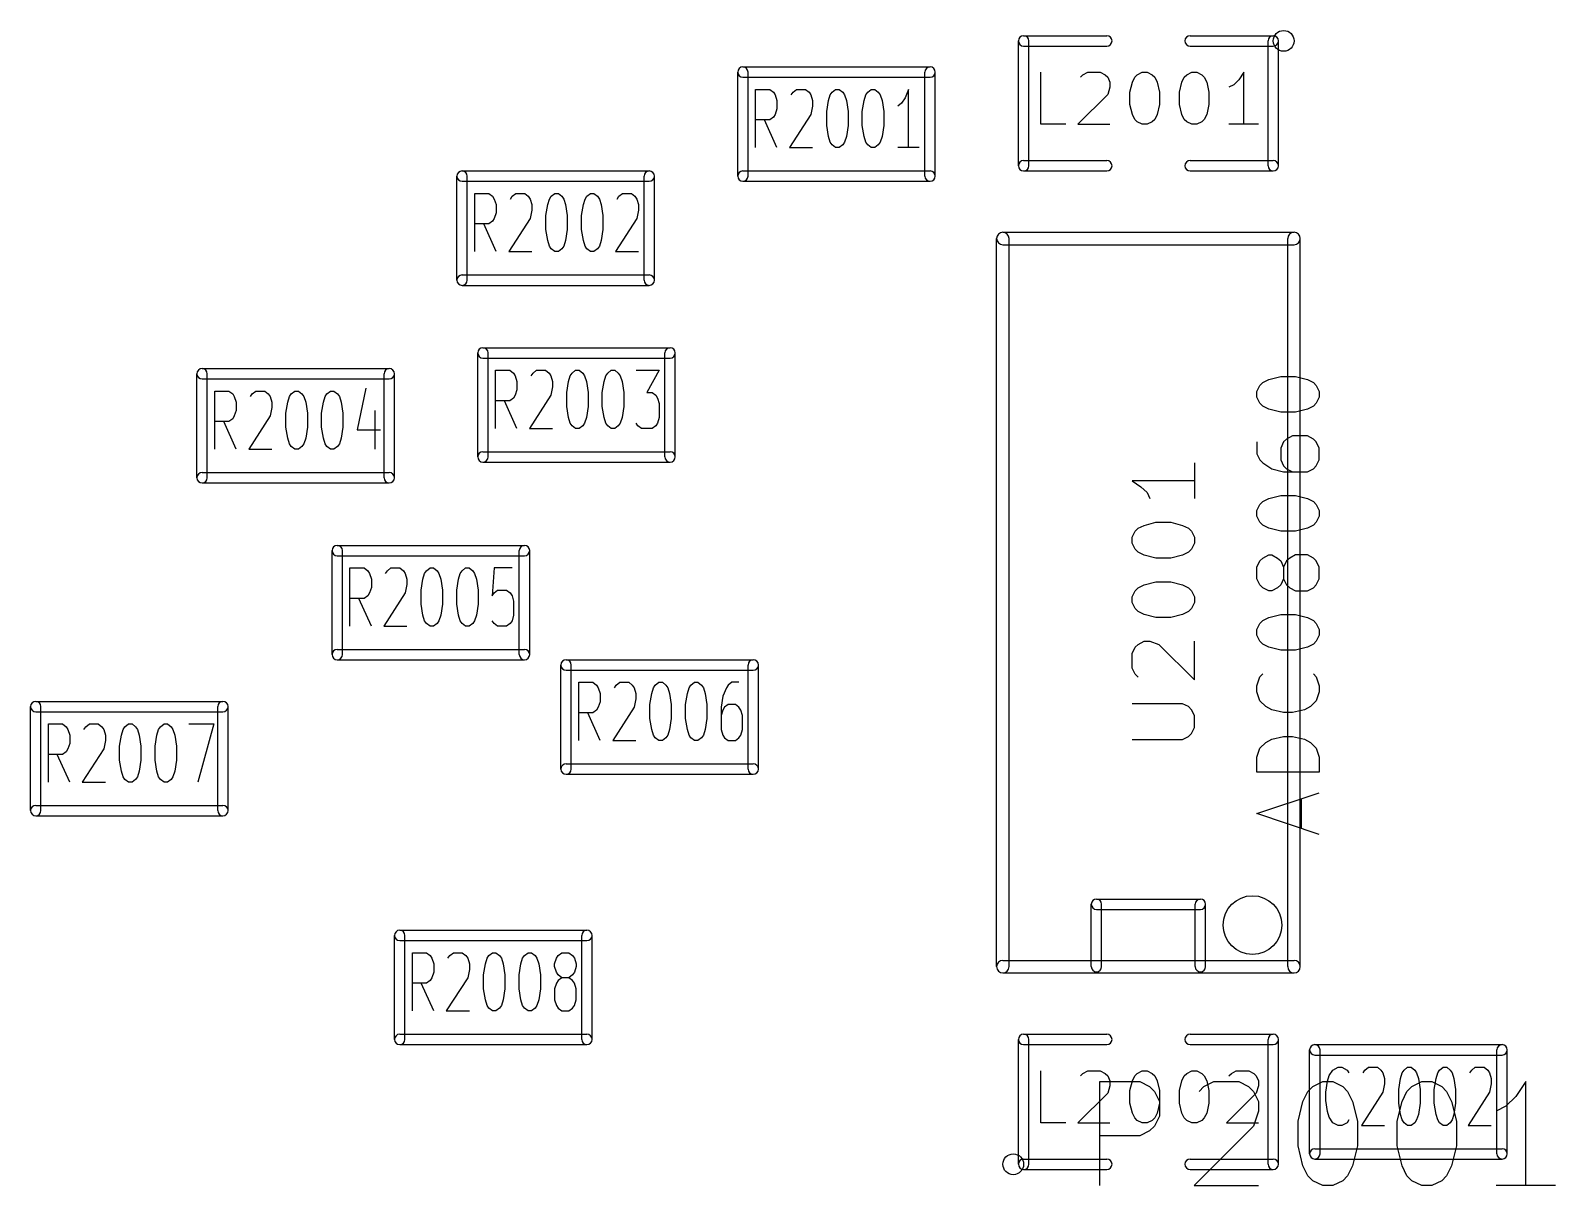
# Model space of a CAD drawing. Extents: x -29274 to 69862, y 23709 to 162744.
# Drawn here: x 52825 to 60157, y 37268 to 42820 of the extents above; entities that cross this region are included whole.
import ezdxf

# ---------------------------------------------------------------- set-up
doc = ezdxf.new("R2010")
doc.units = 0
doc.layers.add('BLACK', color=1, linetype='CONTINUOUS')

msp = doc.modelspace()

# ---------------------------------------------------------------- linework, layer by layer
at = {"layer": 'BLACK'}
for p, q in [((57575, 42170), (57575, 42770)), ((57600, 42795), (58000, 42795)), ((57625, 42170), (57625, 42770)), ((58400, 42795), (58800, 42795)), ((58775, 42170), (58775, 42770)), ((58825, 42170), (58825, 42770)), ((57600, 42745), (58000, 42745)), ((58400, 42745), (58800, 42745)), ((56225, 42120), (56225, 42620)), ((56250, 42645), (57150, 42645)), ((56275, 42120), (56275, 42620)), ((57125, 42120), (57125, 42620)), ((57175, 42120), (57175, 42620)), ((57683, 42369), (57683, 42619)), ((57873, 42595), (57885, 42607)), ((57885, 42607), (57908, 42619)), ((57908, 42619), (57968, 42619)), ((57968, 42619), (57992, 42607)), ((57992, 42607), (58004, 42595)), ((58134, 42595), (58146, 42607)), ((58146, 42607), (58170, 42619)), ((58170, 42619), (58194, 42619)), ((58194, 42619), (58218, 42607)), ((58218, 42607), (58230, 42595)), ((58372, 42595), (58384, 42607)), ((58384, 42607), (58408, 42619)), ((58408, 42619), (58432, 42619)), ((58432, 42619), (58456, 42607)), ((58456, 42607), (58468, 42595)), ((58658, 42619), (58634, 42583)), ((58658, 42369), (58658, 42619)), ((56250, 42595), (57150, 42595)), ((56311, 42257), (56311, 42537)), ((56311, 42537), (56379, 42537)), ((56379, 42537), (56397, 42523)), ((56491, 42523), (56508, 42537)), ((56508, 42537), (56551, 42537)), ((56551, 42537), (56568, 42523)), ((56679, 42523), (56696, 42537)), ((56696, 42537), (56713, 42537)), ((56713, 42537), (56730, 42523)), ((56850, 42523), (56867, 42537)), ((56867, 42537), (56884, 42537)), ((56884, 42537), (56901, 42523)), ((57047, 42537), (57030, 42497)), ((57047, 42257), (57047, 42537)), ((58004, 42595), (58015, 42571)), ((58015, 42547), (58004, 42512)), ((58015, 42571), (58015, 42547)), ((58111, 42524), (58123, 42571)), ((58123, 42571), (58134, 42595)), ((58230, 42595), (58242, 42571)), ((58242, 42571), (58253, 42524)), ((58349, 42524), (58361, 42571)), ((58361, 42571), (58372, 42595)), ((58468, 42595), (58480, 42571)), ((58480, 42571), (58491, 42524)), ((58610, 42559), (58587, 42547)), ((58634, 42583), (58610, 42559)), ((56397, 42523), (56405, 42510)), ((56405, 42510), (56414, 42483)), ((56414, 42483), (56414, 42443)), ((56482, 42510), (56491, 42523)), ((56568, 42523), (56577, 42510)), ((56577, 42510), (56585, 42483)), ((56585, 42457), (56577, 42417)), ((56585, 42483), (56585, 42457)), ((56653, 42430), (56662, 42483)), ((56662, 42483), (56670, 42510)), ((56670, 42510), (56679, 42523)), ((56730, 42523), (56739, 42510)), ((56739, 42510), (56748, 42483)), ((56748, 42483), (56756, 42430)), ((56824, 42430), (56833, 42483)), ((56833, 42483), (56841, 42510)), ((56841, 42510), (56850, 42523)), ((56901, 42523), (56910, 42510)), ((56910, 42510), (56919, 42483)), ((56919, 42483), (56927, 42430)), ((57012, 42470), (56995, 42457)), ((57030, 42497), (57012, 42470)), ((58004, 42512), (57861, 42369)), ((58111, 42464), (58111, 42524)), ((58123, 42416), (58111, 42464)), ((58253, 42464), (58242, 42416)), ((58253, 42524), (58253, 42464)), ((58349, 42464), (58349, 42524)), ((58361, 42416), (58349, 42464)), ((58491, 42464), (58480, 42416)), ((58491, 42524), (58491, 42464)), ((56379, 42390), (56311, 42390)), ((56414, 42257), (56354, 42390)), ((56397, 42403), (56379, 42390)), ((56405, 42417), (56397, 42403)), ((56414, 42443), (56405, 42417)), ((56577, 42417), (56474, 42257)), ((56653, 42363), (56653, 42430)), ((56756, 42430), (56756, 42363)), ((56824, 42363), (56824, 42430)), ((56927, 42430), (56927, 42363)), ((58134, 42393), (58123, 42416)), ((58146, 42381), (58134, 42393)), ((58170, 42369), (58146, 42381)), ((58218, 42381), (58194, 42369)), ((58230, 42393), (58218, 42381)), ((58242, 42416), (58230, 42393)), ((58372, 42393), (58361, 42416)), ((58384, 42381), (58372, 42393)), ((58408, 42369), (58384, 42381)), ((58456, 42381), (58432, 42369)), ((58468, 42393), (58456, 42381)), ((58480, 42416), (58468, 42393)), ((56662, 42310), (56653, 42363)), ((56670, 42283), (56662, 42310)), ((56748, 42310), (56739, 42283)), ((56756, 42363), (56748, 42310)), ((56833, 42310), (56824, 42363)), ((56841, 42283), (56833, 42310)), ((56919, 42310), (56910, 42283)), ((56927, 42363), (56919, 42310)), ((57802, 42369), (57683, 42369)), ((57861, 42369), (58015, 42369)), ((58194, 42369), (58170, 42369)), ((58432, 42369), (58408, 42369)), ((58729, 42369), (58587, 42369)), ((56474, 42257), (56585, 42257)), ((56679, 42270), (56670, 42283)), ((56696, 42257), (56679, 42270)), ((56713, 42257), (56696, 42257)), ((56730, 42270), (56713, 42257)), ((56739, 42283), (56730, 42270)), ((56850, 42270), (56841, 42283)), ((56867, 42257), (56850, 42270)), ((56884, 42257), (56867, 42257)), ((56901, 42270), (56884, 42257)), ((56910, 42283), (56901, 42270)), ((57098, 42257), (56995, 42257)), ((57600, 42195), (58000, 42195)), ((58400, 42195), (58800, 42195)), ((54875, 41620), (54875, 42120)), ((54900, 42145), (55800, 42145)), ((54900, 42095), (55800, 42095)), ((54925, 41620), (54925, 42120)), ((55775, 41620), (55775, 42120)), ((55825, 41620), (55825, 42120)), ((56250, 42145), (57150, 42145)), ((56250, 42095), (57150, 42095)), ((57600, 42145), (58000, 42145)), ((58400, 42145), (58800, 42145)), ((54961, 41757), (54961, 42037)), ((54961, 42037), (55029, 42037)), ((55029, 42037), (55047, 42023)), ((55047, 42023), (55055, 42010)), ((55132, 42010), (55141, 42023)), ((55141, 42023), (55158, 42037)), ((55158, 42037), (55201, 42037)), ((55201, 42037), (55218, 42023)), ((55218, 42023), (55227, 42010)), ((55320, 42010), (55329, 42023)), ((55329, 42023), (55346, 42037)), ((55346, 42037), (55363, 42037)), ((55363, 42037), (55380, 42023)), ((55380, 42023), (55389, 42010)), ((55491, 42010), (55500, 42023)), ((55500, 42023), (55517, 42037)), ((55517, 42037), (55534, 42037)), ((55534, 42037), (55551, 42023)), ((55551, 42023), (55560, 42010)), ((55645, 42010), (55654, 42023)), ((55654, 42023), (55671, 42037)), ((55671, 42037), (55714, 42037)), ((55714, 42037), (55731, 42023)), ((55731, 42023), (55740, 42010)), ((55055, 42010), (55064, 41983)), ((55064, 41943), (55055, 41917)), ((55064, 41983), (55064, 41943)), ((55227, 42010), (55235, 41983)), ((55235, 41957), (55227, 41917)), ((55235, 41983), (55235, 41957)), ((55303, 41930), (55312, 41983)), ((55312, 41983), (55320, 42010)), ((55389, 42010), (55398, 41983)), ((55398, 41983), (55406, 41930)), ((55474, 41930), (55483, 41983)), ((55483, 41983), (55491, 42010)), ((55560, 42010), (55569, 41983)), ((55569, 41983), (55577, 41930)), ((55740, 42010), (55748, 41983)), ((55748, 41957), (55740, 41917)), ((55748, 41983), (55748, 41957)), ((55029, 41890), (54961, 41890)), ((55064, 41757), (55004, 41890)), ((55047, 41903), (55029, 41890)), ((55055, 41917), (55047, 41903)), ((55227, 41917), (55124, 41757)), ((55303, 41863), (55303, 41930)), ((55406, 41930), (55406, 41863)), ((55474, 41863), (55474, 41930)), ((55577, 41930), (55577, 41863)), ((55740, 41917), (55637, 41757)), ((55312, 41810), (55303, 41863)), ((55320, 41783), (55312, 41810)), ((55398, 41810), (55389, 41783)), ((55406, 41863), (55398, 41810)), ((55483, 41810), (55474, 41863)), ((55491, 41783), (55483, 41810)), ((55569, 41810), (55560, 41783)), ((55577, 41863), (55569, 41810)), ((57470, 38320), (57470, 41820)), ((57500, 41850), (58900, 41850)), ((57530, 38320), (57530, 41820)), ((58870, 38320), (58870, 41820)), ((58930, 38320), (58930, 41820)), ((55124, 41757), (55235, 41757)), ((55329, 41770), (55320, 41783)), ((55346, 41757), (55329, 41770)), ((55363, 41757), (55346, 41757)), ((55380, 41770), (55363, 41757)), ((55389, 41783), (55380, 41770)), ((55500, 41770), (55491, 41783)), ((55517, 41757), (55500, 41770)), ((55534, 41757), (55517, 41757)), ((55551, 41770), (55534, 41757)), ((55560, 41783), (55551, 41770)), ((55637, 41757), (55748, 41757)), ((57500, 41790), (58900, 41790)), ((54900, 41645), (55800, 41645)), ((54900, 41595), (55800, 41595)), ((55000, 41295), (55900, 41295)), ((54975, 40770), (54975, 41270)), ((55000, 41245), (55900, 41245)), ((55025, 40770), (55025, 41270)), ((55875, 40770), (55875, 41270)), ((55925, 40770), (55925, 41270)), ((53625, 40670), (53625, 41170)), ((53650, 41195), (54550, 41195)), ((53650, 41145), (54550, 41145)), ((53675, 40670), (53675, 41170)), ((54525, 40670), (54525, 41170)), ((54575, 40670), (54575, 41170)), ((55061, 40907), (55061, 41187)), ((55061, 41187), (55129, 41187)), ((55129, 41187), (55147, 41173)), ((55147, 41173), (55155, 41160)), ((55155, 41160), (55164, 41133)), ((55164, 41133), (55164, 41093)), ((55232, 41160), (55241, 41173)), ((55241, 41173), (55258, 41187)), ((55258, 41187), (55301, 41187)), ((55301, 41187), (55318, 41173)), ((55318, 41173), (55327, 41160)), ((55327, 41160), (55335, 41133)), ((55335, 41133), (55335, 41107)), ((55403, 41080), (55412, 41133)), ((55412, 41133), (55420, 41160)), ((55420, 41160), (55429, 41173)), ((55429, 41173), (55446, 41187)), ((55446, 41187), (55463, 41187)), ((55463, 41187), (55480, 41173)), ((55480, 41173), (55489, 41160)), ((55489, 41160), (55498, 41133)), ((55498, 41133), (55506, 41080)), ((55574, 41080), (55583, 41133)), ((55583, 41133), (55591, 41160)), ((55591, 41160), (55600, 41173)), ((55600, 41173), (55617, 41187)), ((55617, 41187), (55634, 41187)), ((55634, 41187), (55651, 41173)), ((55651, 41173), (55660, 41160)), ((55660, 41160), (55669, 41133)), ((55669, 41133), (55677, 41080)), ((55737, 41187), (55848, 41187)), ((55848, 41187), (55788, 41080)), ((58750, 41128), (58779, 41142)), ((58779, 41142), (58836, 41157)), ((58836, 41157), (58907, 41157)), ((58907, 41157), (58964, 41142)), ((58964, 41142), (58993, 41128)), ((53711, 40807), (53711, 41087)), ((53711, 41087), (53779, 41087)), ((53779, 41087), (53797, 41073)), ((53797, 41073), (53805, 41060)), ((53805, 41060), (53814, 41033)), ((53882, 41060), (53891, 41073)), ((53891, 41073), (53908, 41087)), ((53908, 41087), (53951, 41087)), ((53951, 41087), (53968, 41073)), ((53968, 41073), (53977, 41060)), ((53977, 41060), (53985, 41033)), ((54062, 41033), (54070, 41060)), ((54070, 41060), (54079, 41073)), ((54079, 41073), (54096, 41087)), ((54096, 41087), (54113, 41087)), ((54113, 41087), (54130, 41073)), ((54130, 41073), (54139, 41060)), ((54139, 41060), (54148, 41033)), ((54233, 41033), (54241, 41060)), ((54241, 41060), (54250, 41073)), ((54250, 41073), (54267, 41087)), ((54267, 41087), (54284, 41087)), ((54284, 41087), (54301, 41073)), ((54301, 41073), (54310, 41060)), ((54310, 41060), (54319, 41033)), ((54438, 41100), (54395, 40900)), ((55155, 41067), (55147, 41053)), ((55164, 41093), (55155, 41067)), ((55327, 41067), (55224, 40907)), ((55335, 41107), (55327, 41067)), ((55403, 41013), (55403, 41080)), ((55506, 41080), (55506, 41013)), ((55574, 41013), (55574, 41080)), ((55677, 41080), (55677, 41013)), ((55788, 41080), (55814, 41080)), ((55814, 41080), (55831, 41067)), ((55831, 41067), (55840, 41053)), ((58721, 41085), (58736, 41114)), ((58721, 41057), (58721, 41085)), ((58736, 41114), (58750, 41128)), ((58993, 41128), (59007, 41114)), ((59007, 41114), (59021, 41085)), ((59021, 41085), (59021, 41057)), ((53814, 40993), (53805, 40967)), ((53814, 41033), (53814, 40993)), ((53985, 41007), (53977, 40967)), ((53985, 41033), (53985, 41007)), ((54053, 40980), (54062, 41033)), ((54148, 41033), (54156, 40980)), ((54224, 40980), (54233, 41033)), ((54319, 41033), (54327, 40980)), ((54481, 40993), (54481, 40807)), ((55129, 41040), (55061, 41040)), ((55164, 40907), (55104, 41040)), ((55147, 41053), (55129, 41040)), ((55412, 40960), (55403, 41013)), ((55506, 41013), (55498, 40960)), ((55583, 40960), (55574, 41013)), ((55677, 41013), (55669, 40960)), ((55840, 41053), (55848, 41027)), ((55848, 41027), (55848, 40960)), ((58736, 41028), (58721, 41057)), ((58750, 41014), (58736, 41028)), ((58779, 40999), (58750, 41014)), ((58836, 40985), (58779, 40999)), ((58964, 40999), (58907, 40985)), ((58993, 41014), (58964, 40999)), ((59007, 41028), (58993, 41014)), ((59021, 41057), (59007, 41028)), ((53779, 40940), (53711, 40940)), ((53814, 40807), (53754, 40940)), ((53797, 40953), (53779, 40940)), ((53805, 40967), (53797, 40953)), ((53977, 40967), (53874, 40807)), ((54053, 40913), (54053, 40980)), ((54062, 40860), (54053, 40913)), ((54156, 40913), (54148, 40860)), ((54156, 40980), (54156, 40913)), ((54224, 40913), (54224, 40980)), ((54233, 40860), (54224, 40913)), ((54327, 40913), (54319, 40860)), ((54327, 40980), (54327, 40913)), ((55420, 40933), (55412, 40960)), ((55429, 40920), (55420, 40933)), ((55446, 40907), (55429, 40920)), ((55480, 40920), (55463, 40907)), ((55489, 40933), (55480, 40920)), ((55498, 40960), (55489, 40933)), ((55591, 40933), (55583, 40960)), ((55600, 40920), (55591, 40933)), ((55617, 40907), (55600, 40920)), ((55651, 40920), (55634, 40907)), ((55660, 40933), (55651, 40920)), ((55669, 40960), (55660, 40933)), ((55745, 40920), (55737, 40933)), ((55762, 40907), (55745, 40920)), ((55831, 40920), (55814, 40907)), ((55840, 40933), (55831, 40920)), ((55848, 40960), (55840, 40933)), ((58907, 40985), (58836, 40985)), ((54070, 40833), (54062, 40860)), ((54148, 40860), (54139, 40833)), ((54241, 40833), (54233, 40860)), ((54319, 40860), (54310, 40833)), ((54395, 40900), (54507, 40900)), ((55224, 40907), (55335, 40907)), ((55463, 40907), (55446, 40907)), ((55634, 40907), (55617, 40907)), ((55814, 40907), (55762, 40907)), ((58721, 40842), (58721, 40785)), ((58850, 40842), (58836, 40813)), ((58864, 40856), (58850, 40842)), ((58893, 40871), (58864, 40856)), ((58964, 40871), (58893, 40871)), ((58993, 40856), (58964, 40871)), ((59007, 40842), (58993, 40856)), ((59021, 40813), (59007, 40842)), ((53874, 40807), (53985, 40807)), ((54079, 40820), (54070, 40833)), ((54096, 40807), (54079, 40820)), ((54113, 40807), (54096, 40807)), ((54130, 40820), (54113, 40807)), ((54139, 40833), (54130, 40820)), ((54250, 40820), (54241, 40833)), ((54267, 40807), (54250, 40820)), ((54284, 40807), (54267, 40807)), ((54301, 40820), (54284, 40807)), ((54310, 40833), (54301, 40820)), ((55000, 40795), (55900, 40795)), ((58721, 40785), (58736, 40756)), ((58836, 40813), (58836, 40756)), ((59021, 40756), (59021, 40813)), ((53650, 40695), (54550, 40695)), ((55000, 40745), (55900, 40745)), ((58421, 40742), (58421, 40570)), ((58736, 40756), (58750, 40742)), ((58750, 40742), (58793, 40713)), ((58793, 40713), (58850, 40699)), ((58836, 40756), (58850, 40728)), ((58850, 40728), (58864, 40713)), ((58850, 40699), (58964, 40699)), ((58864, 40713), (58893, 40699)), ((58964, 40699), (58993, 40713)), ((58993, 40713), (59007, 40728)), ((59007, 40728), (59021, 40756)), ((53650, 40645), (54550, 40645)), ((58421, 40656), (58121, 40656)), ((58121, 40656), (58164, 40627)), ((58164, 40627), (58193, 40599)), ((58193, 40599), (58207, 40570)), ((58736, 40542), (58750, 40556)), ((58750, 40556), (58779, 40570)), ((58779, 40570), (58836, 40585)), ((58836, 40585), (58907, 40585)), ((58907, 40585), (58964, 40570)), ((58964, 40570), (58993, 40556)), ((58993, 40556), (59007, 40542)), ((58721, 40513), (58736, 40542)), ((58721, 40485), (58721, 40513)), ((58736, 40456), (58721, 40485)), ((59007, 40542), (59021, 40513)), ((59021, 40485), (59007, 40456)), ((59021, 40513), (59021, 40485)), ((58121, 40384), (58136, 40413)), ((58136, 40413), (58150, 40427)), ((58150, 40427), (58179, 40441)), ((58179, 40441), (58236, 40456)), ((58236, 40456), (58307, 40456)), ((58307, 40456), (58364, 40441)), ((58364, 40441), (58393, 40427)), ((58393, 40427), (58407, 40413)), ((58407, 40413), (58421, 40384)), ((58750, 40442), (58736, 40456)), ((58779, 40427), (58750, 40442)), ((58836, 40413), (58779, 40427)), ((58907, 40413), (58836, 40413)), ((58964, 40427), (58907, 40413)), ((58993, 40442), (58964, 40427)), ((59007, 40456), (58993, 40442)), ((54300, 40345), (55200, 40345)), ((58121, 40356), (58121, 40384)), ((58136, 40327), (58121, 40356)), ((58150, 40313), (58136, 40327)), ((58407, 40327), (58393, 40313)), ((58421, 40356), (58407, 40327)), ((58421, 40384), (58421, 40356)), ((54275, 39820), (54275, 40320)), ((54300, 40295), (55200, 40295)), ((54325, 39820), (54325, 40320)), ((55175, 39820), (55175, 40320)), ((55225, 39820), (55225, 40320)), ((58179, 40298), (58150, 40313)), ((58236, 40284), (58179, 40298)), ((58307, 40284), (58236, 40284)), ((58364, 40298), (58307, 40284)), ((58393, 40313), (58364, 40298)), ((58721, 40241), (58736, 40270)), ((58736, 40270), (58750, 40284)), ((58750, 40284), (58779, 40299)), ((58779, 40299), (58793, 40299)), ((58793, 40299), (58821, 40284)), ((58821, 40284), (58836, 40270)), ((58836, 40270), (58850, 40241)), ((58864, 40270), (58850, 40241)), ((58879, 40284), (58864, 40270)), ((58907, 40299), (58879, 40284)), ((58964, 40299), (58907, 40299)), ((58993, 40284), (58964, 40299)), ((59007, 40270), (58993, 40284)), ((59021, 40241), (59007, 40270)), ((54361, 39957), (54361, 40237)), ((54361, 40237), (54429, 40237)), ((54429, 40237), (54447, 40223)), ((54447, 40223), (54455, 40210)), ((54455, 40210), (54464, 40183)), ((54464, 40183), (54464, 40143)), ((54532, 40210), (54541, 40223)), ((54541, 40223), (54558, 40237)), ((54558, 40237), (54601, 40237)), ((54601, 40237), (54618, 40223)), ((54618, 40223), (54627, 40210)), ((54627, 40210), (54635, 40183)), ((54635, 40183), (54635, 40157)), ((54703, 40130), (54712, 40183)), ((54712, 40183), (54720, 40210)), ((54720, 40210), (54729, 40223)), ((54729, 40223), (54746, 40237)), ((54746, 40237), (54763, 40237)), ((54763, 40237), (54780, 40223)), ((54780, 40223), (54789, 40210)), ((54789, 40210), (54798, 40183)), ((54798, 40183), (54806, 40130)), ((54874, 40130), (54883, 40183)), ((54883, 40183), (54891, 40210)), ((54891, 40210), (54900, 40223)), ((54900, 40223), (54917, 40237)), ((54917, 40237), (54934, 40237)), ((54934, 40237), (54951, 40223)), ((54951, 40223), (54960, 40210)), ((54960, 40210), (54969, 40183)), ((54969, 40183), (54977, 40130)), ((55054, 40237), (55045, 40103)), ((55140, 40237), (55054, 40237)), ((58721, 40184), (58721, 40241)), ((58736, 40156), (58721, 40184)), ((58850, 40184), (58836, 40156)), ((58850, 40241), (58850, 40184)), ((58850, 40184), (58864, 40156)), ((59007, 40156), (59021, 40184)), ((59021, 40184), (59021, 40241)), ((54455, 40117), (54447, 40103)), ((54464, 40143), (54455, 40117)), ((54627, 40117), (54524, 39957)), ((54635, 40157), (54627, 40117)), ((54703, 40063), (54703, 40130)), ((54806, 40130), (54806, 40063)), ((54874, 40063), (54874, 40130)), ((54977, 40130), (54977, 40063)), ((55045, 40103), (55054, 40117)), ((55054, 40117), (55071, 40130)), ((55071, 40130), (55114, 40130)), ((55114, 40130), (55131, 40117)), ((55131, 40117), (55140, 40103)), ((58121, 40098), (58136, 40127)), ((58136, 40127), (58150, 40141)), ((58150, 40141), (58179, 40155)), ((58179, 40155), (58236, 40170)), ((58236, 40170), (58307, 40170)), ((58307, 40170), (58364, 40155)), ((58364, 40155), (58393, 40141)), ((58393, 40141), (58407, 40127)), ((58407, 40127), (58421, 40098)), ((58750, 40141), (58736, 40156)), ((58779, 40127), (58750, 40141)), ((58793, 40127), (58779, 40127)), ((58821, 40141), (58793, 40127)), ((58836, 40156), (58821, 40141)), ((58864, 40156), (58879, 40141)), ((58879, 40141), (58907, 40127)), ((58907, 40127), (58964, 40127)), ((58964, 40127), (58993, 40141)), ((58993, 40141), (59007, 40156)), ((54429, 40090), (54361, 40090)), ((54464, 39957), (54404, 40090)), ((54447, 40103), (54429, 40090)), ((54712, 40010), (54703, 40063)), ((54806, 40063), (54798, 40010)), ((54883, 40010), (54874, 40063)), ((54977, 40063), (54969, 40010)), ((55140, 40103), (55148, 40077)), ((55148, 40077), (55148, 40010)), ((58121, 40070), (58121, 40098)), ((58136, 40041), (58121, 40070)), ((58150, 40027), (58136, 40041)), ((58407, 40041), (58393, 40027)), ((58421, 40070), (58407, 40041)), ((58421, 40098), (58421, 40070)), ((54720, 39983), (54712, 40010)), ((54729, 39970), (54720, 39983)), ((54746, 39957), (54729, 39970)), ((54780, 39970), (54763, 39957)), ((54789, 39983), (54780, 39970)), ((54798, 40010), (54789, 39983)), ((54891, 39983), (54883, 40010)), ((54900, 39970), (54891, 39983)), ((54917, 39957), (54900, 39970)), ((54951, 39970), (54934, 39957)), ((54960, 39983), (54951, 39970)), ((54969, 40010), (54960, 39983)), ((55054, 39970), (55045, 39983)), ((55071, 39957), (55054, 39970)), ((55131, 39970), (55114, 39957)), ((55140, 39983), (55131, 39970)), ((55148, 40010), (55140, 39983)), ((58179, 40012), (58150, 40027)), ((58236, 39998), (58179, 40012)), ((58307, 39998), (58236, 39998)), ((58364, 40012), (58307, 39998)), ((58393, 40027), (58364, 40012)), ((58721, 39941), (58736, 39970)), ((58736, 39970), (58750, 39984)), ((58750, 39984), (58779, 39998)), ((58779, 39998), (58836, 40013)), ((58836, 40013), (58907, 40013)), ((58907, 40013), (58964, 39998)), ((58964, 39998), (58993, 39984)), ((58993, 39984), (59007, 39970)), ((59007, 39970), (59021, 39941)), ((54524, 39957), (54635, 39957)), ((54763, 39957), (54746, 39957)), ((54934, 39957), (54917, 39957)), ((55114, 39957), (55071, 39957)), ((58721, 39913), (58721, 39941)), ((58736, 39884), (58721, 39913)), ((59021, 39913), (59007, 39884)), ((59021, 39941), (59021, 39913)), ((54300, 39845), (55200, 39845)), ((58121, 39826), (58136, 39855)), ((58121, 39755), (58121, 39826)), ((58136, 39855), (58150, 39869)), ((58150, 39869), (58179, 39884)), ((58179, 39884), (58207, 39884)), ((58207, 39884), (58250, 39869)), ((58250, 39869), (58421, 39698)), ((58421, 39698), (58421, 39884)), ((58750, 39870), (58736, 39884)), ((58779, 39855), (58750, 39870)), ((58836, 39841), (58779, 39855)), ((58907, 39841), (58836, 39841)), ((58964, 39855), (58907, 39841)), ((58993, 39870), (58964, 39855)), ((59007, 39884), (58993, 39870)), ((54300, 39795), (55200, 39795)), ((55375, 39270), (55375, 39770)), ((55400, 39795), (56300, 39795)), ((55400, 39745), (56300, 39745)), ((55425, 39270), (55425, 39770)), ((56275, 39270), (56275, 39770)), ((56325, 39270), (56325, 39770)), ((58136, 39726), (58121, 39755)), ((55461, 39407), (55461, 39687)), ((55461, 39687), (55529, 39687)), ((55529, 39687), (55547, 39673)), ((55547, 39673), (55555, 39660)), ((55632, 39660), (55641, 39673)), ((55641, 39673), (55658, 39687)), ((55658, 39687), (55701, 39687)), ((55701, 39687), (55718, 39673)), ((55718, 39673), (55727, 39660)), ((55820, 39660), (55829, 39673)), ((55829, 39673), (55846, 39687)), ((55846, 39687), (55863, 39687)), ((55863, 39687), (55880, 39673)), ((55880, 39673), (55889, 39660)), ((55991, 39660), (56000, 39673)), ((56000, 39673), (56017, 39687)), ((56017, 39687), (56034, 39687)), ((56034, 39687), (56051, 39673)), ((56051, 39673), (56060, 39660)), ((56180, 39673), (56171, 39660)), ((56197, 39687), (56180, 39673)), ((56231, 39687), (56197, 39687)), ((58150, 39712), (58136, 39726)), ((58721, 39670), (58736, 39713)), ((58721, 39641), (58721, 39670)), ((58736, 39713), (58750, 39727)), ((58993, 39727), (59007, 39713)), ((59007, 39713), (59021, 39670)), ((59021, 39670), (59021, 39641)), ((52850, 39595), (53750, 39595)), ((55555, 39660), (55564, 39633)), ((55564, 39593), (55555, 39567)), ((55564, 39633), (55564, 39593)), ((55727, 39660), (55735, 39633)), ((55735, 39607), (55727, 39567)), ((55735, 39633), (55735, 39607)), ((55803, 39580), (55812, 39633)), ((55812, 39633), (55820, 39660)), ((55889, 39660), (55898, 39633)), ((55898, 39633), (55906, 39580)), ((55974, 39580), (55983, 39633)), ((55983, 39633), (55991, 39660)), ((56060, 39660), (56069, 39633)), ((56069, 39633), (56077, 39580)), ((56154, 39620), (56145, 39567)), ((56171, 39660), (56154, 39620)), ((58736, 39598), (58721, 39641)), ((58764, 39570), (58736, 39598)), ((59007, 39598), (58979, 39570)), ((59021, 39641), (59007, 39598)), ((52825, 39070), (52825, 39570)), ((52850, 39545), (53750, 39545)), ((52875, 39070), (52875, 39570)), ((53725, 39070), (53725, 39570)), ((53775, 39070), (53775, 39570)), ((55529, 39540), (55461, 39540)), ((55564, 39407), (55504, 39540)), ((55547, 39553), (55529, 39540)), ((55555, 39567), (55547, 39553)), ((55727, 39567), (55624, 39407)), ((55803, 39513), (55803, 39580)), ((55906, 39580), (55906, 39513)), ((55974, 39513), (55974, 39580)), ((56077, 39580), (56077, 39513)), ((56145, 39567), (56145, 39460)), ((56154, 39553), (56145, 39527)), ((56162, 39567), (56154, 39553)), ((56180, 39580), (56162, 39567)), ((56214, 39580), (56180, 39580)), ((56231, 39567), (56214, 39580)), ((56240, 39553), (56231, 39567)), ((56248, 39527), (56240, 39553)), ((56248, 39460), (56248, 39527)), ((58364, 39584), (58121, 39584)), ((58393, 39570), (58364, 39584)), ((58407, 39555), (58393, 39570)), ((58421, 39527), (58407, 39555)), ((58421, 39470), (58421, 39527)), ((58793, 39555), (58764, 39570)), ((58850, 39541), (58793, 39555)), ((58893, 39541), (58850, 39541)), ((58950, 39555), (58893, 39541)), ((58979, 39570), (58950, 39555)), ((52911, 39207), (52911, 39487)), ((52911, 39487), (52979, 39487)), ((52979, 39487), (52997, 39473)), ((52997, 39473), (53005, 39460)), ((53005, 39460), (53014, 39433)), ((53082, 39460), (53091, 39473)), ((53091, 39473), (53108, 39487)), ((53108, 39487), (53151, 39487)), ((53151, 39487), (53168, 39473)), ((53168, 39473), (53177, 39460)), ((53177, 39460), (53185, 39433)), ((53262, 39433), (53270, 39460)), ((53270, 39460), (53279, 39473)), ((53279, 39473), (53296, 39487)), ((53296, 39487), (53313, 39487)), ((53313, 39487), (53330, 39473)), ((53330, 39473), (53339, 39460)), ((53339, 39460), (53348, 39433)), ((53433, 39433), (53441, 39460)), ((53441, 39460), (53450, 39473)), ((53450, 39473), (53467, 39487)), ((53467, 39487), (53484, 39487)), ((53484, 39487), (53501, 39473)), ((53501, 39473), (53510, 39460)), ((53510, 39460), (53519, 39433)), ((53587, 39487), (53707, 39487)), ((53707, 39487), (53630, 39207)), ((55812, 39460), (55803, 39513)), ((55820, 39433), (55812, 39460)), ((55898, 39460), (55889, 39433)), ((55906, 39513), (55898, 39460)), ((55983, 39460), (55974, 39513)), ((55991, 39433), (55983, 39460)), ((56069, 39460), (56060, 39433)), ((56077, 39513), (56069, 39460)), ((56145, 39460), (56154, 39433)), ((56240, 39433), (56248, 39460)), ((58407, 39441), (58421, 39470)), ((53014, 39393), (53005, 39367)), ((53014, 39433), (53014, 39393)), ((53185, 39407), (53177, 39367)), ((53185, 39433), (53185, 39407)), ((53253, 39380), (53262, 39433)), ((53253, 39313), (53253, 39380)), ((53348, 39433), (53356, 39380)), ((53356, 39380), (53356, 39313)), ((53424, 39380), (53433, 39433)), ((53424, 39313), (53424, 39380)), ((53519, 39433), (53527, 39380)), ((53527, 39380), (53527, 39313)), ((55624, 39407), (55735, 39407)), ((55829, 39420), (55820, 39433)), ((55846, 39407), (55829, 39420)), ((55863, 39407), (55846, 39407)), ((55880, 39420), (55863, 39407)), ((55889, 39433), (55880, 39420)), ((56000, 39420), (55991, 39433)), ((56017, 39407), (56000, 39420)), ((56034, 39407), (56017, 39407)), ((56051, 39420), (56034, 39407)), ((56060, 39433), (56051, 39420)), ((56154, 39433), (56162, 39420)), ((56162, 39420), (56180, 39407)), ((56180, 39407), (56214, 39407)), ((56214, 39407), (56231, 39420)), ((56231, 39420), (56240, 39433)), ((58121, 39412), (58364, 39412)), ((58364, 39412), (58393, 39427)), ((58393, 39427), (58407, 39441)), ((58736, 39370), (58764, 39398)), ((58764, 39398), (58793, 39413)), ((58793, 39413), (58850, 39427)), ((58850, 39427), (58893, 39427)), ((58893, 39427), (58950, 39413)), ((58950, 39413), (58979, 39398)), ((58979, 39398), (59007, 39370)), ((52979, 39340), (52911, 39340)), ((53014, 39207), (52954, 39340)), ((52997, 39353), (52979, 39340)), ((53005, 39367), (52997, 39353)), ((53177, 39367), (53074, 39207)), ((53262, 39260), (53253, 39313)), ((53356, 39313), (53348, 39260)), ((53433, 39260), (53424, 39313)), ((53527, 39313), (53519, 39260)), ((58721, 39327), (58736, 39370)), ((58721, 39255), (58721, 39327)), ((59007, 39370), (59021, 39327)), ((59021, 39327), (59021, 39255)), ((53270, 39233), (53262, 39260)), ((53279, 39220), (53270, 39233)), ((53339, 39233), (53330, 39220)), ((53348, 39260), (53339, 39233)), ((53441, 39233), (53433, 39260)), ((53450, 39220), (53441, 39233)), ((53510, 39233), (53501, 39220)), ((53519, 39260), (53510, 39233)), ((55400, 39295), (56300, 39295)), ((55400, 39245), (56300, 39245)), ((59021, 39255), (58721, 39255)), ((53074, 39207), (53185, 39207)), ((53296, 39207), (53279, 39220)), ((53313, 39207), (53296, 39207)), ((53330, 39220), (53313, 39207)), ((53467, 39207), (53450, 39220)), ((53484, 39207), (53467, 39207)), ((53501, 39220), (53484, 39207)), ((58721, 39056), (59021, 39156)), ((52850, 39095), (53750, 39095)), ((58936, 38984), (58936, 39127)), ((52850, 39045), (53750, 39045)), ((59021, 38956), (58721, 39056)), ((57950, 38645), (58450, 38645)), ((57925, 38320), (57925, 38620)), ((57950, 38595), (58450, 38595)), ((57975, 38320), (57975, 38620)), ((58425, 38320), (58425, 38620)), ((58475, 38320), (58475, 38620)), ((54600, 38495), (55500, 38495)), ((54575, 37970), (54575, 38470)), ((54600, 38445), (55500, 38445)), ((54625, 37970), (54625, 38470)), ((55475, 37970), (55475, 38470)), ((55525, 37970), (55525, 38470)), ((54661, 38107), (54661, 38387)), ((54661, 38387), (54729, 38387)), ((54729, 38387), (54747, 38373)), ((54747, 38373), (54755, 38360)), ((54755, 38360), (54764, 38333)), ((54832, 38360), (54841, 38373)), ((54841, 38373), (54858, 38387)), ((54858, 38387), (54901, 38387)), ((54901, 38387), (54918, 38373)), ((54918, 38373), (54927, 38360)), ((54927, 38360), (54935, 38333)), ((55012, 38333), (55020, 38360)), ((55020, 38360), (55029, 38373)), ((55029, 38373), (55046, 38387)), ((55046, 38387), (55063, 38387)), ((55063, 38387), (55080, 38373)), ((55080, 38373), (55089, 38360)), ((55089, 38360), (55098, 38333)), ((55183, 38333), (55191, 38360)), ((55191, 38360), (55200, 38373)), ((55200, 38373), (55217, 38387)), ((55217, 38387), (55234, 38387)), ((55234, 38387), (55251, 38373)), ((55251, 38373), (55260, 38360)), ((55260, 38360), (55269, 38333)), ((55345, 38333), (55354, 38360)), ((55354, 38360), (55362, 38373)), ((55362, 38373), (55380, 38387)), ((55380, 38387), (55414, 38387)), ((55414, 38387), (55431, 38373)), ((55431, 38373), (55440, 38360)), ((55440, 38360), (55448, 38333)), ((57500, 38350), (58900, 38350)), ((54764, 38293), (54755, 38267)), ((54764, 38333), (54764, 38293)), ((54935, 38307), (54927, 38267)), ((54935, 38333), (54935, 38307)), ((55003, 38280), (55012, 38333)), ((55003, 38213), (55003, 38280)), ((55098, 38333), (55106, 38280)), ((55106, 38280), (55106, 38213)), ((55174, 38280), (55183, 38333)), ((55174, 38213), (55174, 38280)), ((55269, 38333), (55277, 38280)), ((55277, 38280), (55277, 38213)), ((55345, 38320), (55345, 38333)), ((55354, 38293), (55345, 38320)), ((55362, 38280), (55354, 38293)), ((55380, 38267), (55362, 38280)), ((55431, 38280), (55414, 38267)), ((55440, 38293), (55431, 38280)), ((55448, 38320), (55440, 38293)), ((55448, 38333), (55448, 38320)), ((57500, 38290), (58900, 38290)), ((54729, 38240), (54661, 38240)), ((54764, 38107), (54704, 38240)), ((54747, 38253), (54729, 38240)), ((54755, 38267), (54747, 38253)), ((54927, 38267), (54824, 38107)), ((55012, 38160), (55003, 38213)), ((55106, 38213), (55098, 38160)), ((55183, 38160), (55174, 38213)), ((55277, 38213), (55269, 38160)), ((55354, 38240), (55345, 38213)), ((55345, 38213), (55345, 38160)), ((55362, 38253), (55354, 38240)), ((55380, 38267), (55362, 38253)), ((55414, 38267), (55380, 38267)), ((55431, 38253), (55414, 38267)), ((55440, 38240), (55431, 38253)), ((55448, 38213), (55440, 38240)), ((55448, 38160), (55448, 38213)), ((55020, 38133), (55012, 38160)), ((55029, 38120), (55020, 38133)), ((55089, 38133), (55080, 38120)), ((55098, 38160), (55089, 38133)), ((55191, 38133), (55183, 38160)), ((55200, 38120), (55191, 38133)), ((55260, 38133), (55251, 38120)), ((55269, 38160), (55260, 38133)), ((55345, 38160), (55354, 38133)), ((55354, 38133), (55362, 38120)), ((55431, 38120), (55440, 38133)), ((55440, 38133), (55448, 38160)), ((54824, 38107), (54935, 38107)), ((55046, 38107), (55029, 38120)), ((55063, 38107), (55046, 38107)), ((55080, 38120), (55063, 38107)), ((55217, 38107), (55200, 38120)), ((55234, 38107), (55217, 38107)), ((55251, 38120), (55234, 38107)), ((55362, 38120), (55380, 38107)), ((55380, 38107), (55414, 38107)), ((55414, 38107), (55431, 38120)), ((54600, 37995), (55500, 37995)), ((57600, 37995), (58000, 37995)), ((58400, 37995), (58800, 37995)), ((54600, 37945), (55500, 37945)), ((57575, 37370), (57575, 37970)), ((57600, 37945), (58000, 37945)), ((57625, 37370), (57625, 37970)), ((58400, 37945), (58800, 37945)), ((58775, 37370), (58775, 37970)), ((58825, 37370), (58825, 37970)), ((58975, 37420), (58975, 37920)), ((59000, 37945), (59900, 37945)), ((59025, 37420), (59025, 37920)), ((59875, 37420), (59875, 37920)), ((59925, 37420), (59925, 37920)), ((59000, 37895), (59900, 37895)), ((59087, 37823), (59112, 37837)), ((59112, 37837), (59129, 37837)), ((59129, 37837), (59155, 37823)), ((59241, 37823), (59258, 37837)), ((59258, 37837), (59301, 37837)), ((59301, 37837), (59318, 37823)), ((59429, 37823), (59446, 37837)), ((59446, 37837), (59463, 37837)), ((59463, 37837), (59480, 37823)), ((59600, 37823), (59617, 37837)), ((59617, 37837), (59634, 37837)), ((59634, 37837), (59651, 37823)), ((59754, 37823), (59771, 37837)), ((59771, 37837), (59814, 37837)), ((59814, 37837), (59831, 37823)), ((57683, 37569), (57683, 37819)), ((57873, 37795), (57885, 37807)), ((57885, 37807), (57908, 37819)), ((57908, 37819), (57968, 37819)), ((57967, 37268), (57967, 37768)), ((57967, 37768), (58158, 37768)), ((57968, 37819), (57992, 37807)), ((57992, 37807), (58004, 37795)), ((58004, 37795), (58015, 37771)), ((58015, 37771), (58015, 37747)), ((58111, 37724), (58123, 37771)), ((58123, 37771), (58134, 37795)), ((58134, 37795), (58146, 37807)), ((58146, 37807), (58170, 37819)), ((58158, 37768), (58205, 37744)), ((58170, 37819), (58194, 37819)), ((58194, 37819), (58218, 37807)), ((58218, 37807), (58230, 37795)), ((58230, 37795), (58242, 37771)), ((58242, 37771), (58253, 37724)), ((58349, 37724), (58361, 37771)), ((58361, 37771), (58372, 37795)), ((58372, 37795), (58384, 37807)), ((58384, 37807), (58408, 37819)), ((58408, 37819), (58432, 37819)), ((58432, 37819), (58456, 37807)), ((58456, 37807), (58468, 37795)), ((58467, 37744), (58515, 37768)), ((58468, 37795), (58480, 37771)), ((58480, 37771), (58491, 37724)), ((58515, 37768), (58634, 37768)), ((58587, 37795), (58599, 37807)), ((58599, 37807), (58622, 37819)), ((58622, 37819), (58682, 37819)), ((58634, 37768), (58681, 37744)), ((58682, 37819), (58706, 37807)), ((58706, 37807), (58718, 37795)), ((58718, 37795), (58729, 37771)), ((58729, 37771), (58729, 37747)), ((58991, 37744), (59038, 37768)), ((59038, 37768), (59086, 37768)), ((59052, 37717), (59061, 37770)), ((59061, 37770), (59069, 37797)), ((59069, 37797), (59087, 37823)), ((59086, 37768), (59134, 37744)), ((59155, 37823), (59164, 37810)), ((59232, 37810), (59241, 37823)), ((59318, 37823), (59327, 37810)), ((59327, 37810), (59335, 37783)), ((59335, 37783), (59335, 37757)), ((59403, 37730), (59412, 37783)), ((59412, 37783), (59420, 37810)), ((59420, 37810), (59429, 37823)), ((59467, 37744), (59514, 37768)), ((59480, 37823), (59489, 37810)), ((59489, 37810), (59498, 37783)), ((59498, 37783), (59506, 37730)), ((59514, 37768), (59562, 37768)), ((59562, 37768), (59610, 37744)), ((59574, 37730), (59583, 37783)), ((59583, 37783), (59591, 37810)), ((59591, 37810), (59600, 37823)), ((59651, 37823), (59660, 37810)), ((59660, 37810), (59669, 37783)), ((59669, 37783), (59677, 37730)), ((59745, 37810), (59754, 37823)), ((59831, 37823), (59840, 37810)), ((59840, 37810), (59848, 37783)), ((59848, 37783), (59848, 37757)), ((60014, 37768), (59966, 37696)), ((60014, 37268), (60014, 37768)), ((58004, 37712), (57861, 37569)), ((58015, 37747), (58004, 37712)), ((58111, 37664), (58111, 37724)), ((58205, 37744), (58229, 37720)), ((58229, 37720), (58253, 37672)), ((58253, 37724), (58253, 37664)), ((58349, 37664), (58349, 37724)), ((58443, 37720), (58467, 37744)), ((58491, 37724), (58491, 37664)), ((58718, 37712), (58575, 37569)), ((58681, 37744), (58705, 37720)), ((58705, 37720), (58729, 37672)), ((58729, 37747), (58718, 37712)), ((58943, 37672), (58967, 37720)), ((58967, 37720), (58991, 37744)), ((59052, 37677), (59052, 37717)), ((59134, 37744), (59157, 37720)), ((59157, 37720), (59181, 37672)), ((59327, 37717), (59224, 37557)), ((59335, 37757), (59327, 37717)), ((59403, 37663), (59403, 37730)), ((59419, 37672), (59443, 37720)), ((59443, 37720), (59467, 37744)), ((59506, 37730), (59506, 37663)), ((59574, 37663), (59574, 37730)), ((59610, 37744), (59633, 37720)), ((59633, 37720), (59657, 37672)), ((59677, 37730), (59677, 37663)), ((59840, 37717), (59737, 37557)), ((59848, 37757), (59840, 37717)), ((59966, 37696), (59919, 37649)), ((58123, 37616), (58111, 37664)), ((58134, 37593), (58123, 37616)), ((58242, 37616), (58230, 37593)), ((58253, 37664), (58242, 37616)), ((58253, 37672), (58253, 37601)), ((58361, 37616), (58349, 37664)), ((58372, 37593), (58361, 37616)), ((58480, 37616), (58468, 37593)), ((58491, 37664), (58480, 37616)), ((58729, 37625), (58705, 37553)), ((58729, 37672), (58729, 37625)), ((58919, 37577), (58943, 37672)), ((59061, 37623), (59052, 37677)), ((59069, 37597), (59061, 37623)), ((59181, 37672), (59205, 37577)), ((59395, 37577), (59419, 37672)), ((59412, 37610), (59403, 37663)), ((59506, 37663), (59498, 37610)), ((59583, 37610), (59574, 37663)), ((59657, 37672), (59681, 37577)), ((59677, 37663), (59669, 37610)), ((59919, 37649), (59871, 37625)), ((57802, 37569), (57683, 37569)), ((57861, 37569), (58015, 37569)), ((58146, 37581), (58134, 37593)), ((58170, 37569), (58146, 37581)), ((58194, 37569), (58170, 37569)), ((58218, 37581), (58194, 37569)), ((58229, 37553), (58205, 37530)), ((58230, 37593), (58218, 37581)), ((58253, 37601), (58229, 37553)), ((58384, 37581), (58372, 37593)), ((58408, 37569), (58384, 37581)), ((58432, 37569), (58408, 37569)), ((58705, 37553), (58419, 37268)), ((58456, 37581), (58432, 37569)), ((58468, 37593), (58456, 37581)), ((58575, 37569), (58729, 37569)), ((58919, 37458), (58919, 37577)), ((59087, 37570), (59069, 37597)), ((59112, 37557), (59087, 37570)), ((59129, 37557), (59112, 37557)), ((59155, 37570), (59129, 37557)), ((59164, 37583), (59155, 37570)), ((59205, 37577), (59205, 37458)), ((59224, 37557), (59335, 37557)), ((59395, 37458), (59395, 37577)), ((59420, 37583), (59412, 37610)), ((59429, 37570), (59420, 37583)), ((59446, 37557), (59429, 37570)), ((59463, 37557), (59446, 37557)), ((59480, 37570), (59463, 37557)), ((59489, 37583), (59480, 37570)), ((59498, 37610), (59489, 37583)), ((59591, 37583), (59583, 37610)), ((59600, 37570), (59591, 37583)), ((59617, 37557), (59600, 37570)), ((59634, 37557), (59617, 37557)), ((59651, 37570), (59634, 37557)), ((59660, 37583), (59651, 37570)), ((59669, 37610), (59660, 37583)), ((59681, 37577), (59681, 37458)), ((59737, 37557), (59848, 37557)), ((58158, 37506), (57967, 37506)), ((58205, 37530), (58158, 37506)), ((57600, 37395), (58000, 37395)), ((58400, 37395), (58800, 37395)), ((58943, 37363), (58919, 37458)), ((59000, 37445), (59900, 37445)), ((59000, 37395), (59900, 37395)), ((59205, 37458), (59181, 37363)), ((59419, 37363), (59395, 37458)), ((59681, 37458), (59657, 37363)), ((57600, 37345), (58000, 37345)), ((58400, 37345), (58800, 37345)), ((58967, 37315), (58943, 37363)), ((59181, 37363), (59157, 37315)), ((59443, 37315), (59419, 37363)), ((59657, 37363), (59633, 37315)), ((58419, 37268), (58729, 37268)), ((58991, 37291), (58967, 37315)), ((59038, 37268), (58991, 37291)), ((59086, 37268), (59038, 37268)), ((59134, 37291), (59086, 37268)), ((59157, 37315), (59134, 37291)), ((59467, 37291), (59443, 37315)), ((59514, 37268), (59467, 37291)), ((59562, 37268), (59514, 37268)), ((59610, 37291), (59562, 37268)), ((59633, 37315), (59610, 37291)), ((60157, 37268), (59871, 37268))]:
    msp.add_line(p, q, dxfattribs=at)
for centre, radius in [((58850, 42770), 50), ((58700, 38520), 141), ((57550, 37370), 50)]:
    msp.add_circle(centre, radius, dxfattribs=at)
for centre, radius, start, end in [((57600, 42770), 25, 360, 540), ((57600, 42770), 25, 90, 270), ((58000, 42770), 25, 270, 450), ((58400, 42770), 25, 90, 270), ((58800, 42770), 25, 360, 540), ((58800, 42770), 25, 270, 450), ((56250, 42620), 25, 90, 270), ((56250, 42620), 25, 360, 540), ((57150, 42620), 25, 360, 540), ((57150, 42620), 25, 270, 450), ((57600, 42170), 25, 90, 270), ((57600, 42170), 25, 180, 360), ((58000, 42170), 25, 270, 450), ((58400, 42170), 25, 90, 270), ((58800, 42170), 25, 180, 360), ((58800, 42170), 25, 270, 450), ((54900, 42120), 25, 90, 270), ((54900, 42120), 25, 360, 540), ((55800, 42120), 25, 360, 540), ((55800, 42120), 25, 270, 450), ((56250, 42120), 25, 90, 270), ((56250, 42120), 25, 180, 360), ((57150, 42120), 25, 180, 360), ((57150, 42120), 25, 270, 450), ((57500, 41820), 30, 360, 540), ((57500, 41820), 30, 90, 270), ((58900, 41820), 30, 360, 540), ((58900, 41820), 30, 270, 450), ((54900, 41620), 25, 90, 270), ((54900, 41620), 25, 180, 360), ((55800, 41620), 25, 180, 360), ((55800, 41620), 25, 270, 450), ((55000, 41270), 25, 90, 270), ((55000, 41270), 25, 360, 540), ((55900, 41270), 25, 360, 540), ((55900, 41270), 25, 270, 450), ((53650, 41170), 25, 90, 270), ((53650, 41170), 25, 360, 540), ((54550, 41170), 25, 360, 540), ((54550, 41170), 25, 270, 450), ((55000, 40770), 25, 90, 270), ((55000, 40770), 25, 180, 360), ((55900, 40770), 25, 180, 360), ((55900, 40770), 25, 270, 450), ((53650, 40670), 25, 90, 270), ((54550, 40670), 25, 270, 450), ((53650, 40670), 25, 180, 360), ((54550, 40670), 25, 180, 360), ((54300, 40320), 25, 90, 270), ((54300, 40320), 25, 360, 540), ((55200, 40320), 25, 360, 540), ((55200, 40320), 25, 270, 450), ((54300, 39820), 25, 90, 270), ((54300, 39820), 25, 180, 360), ((55200, 39820), 25, 180, 360), ((55200, 39820), 25, 270, 450), ((55400, 39770), 25, 90, 270), ((55400, 39770), 25, 360, 540), ((56300, 39770), 25, 360, 540), ((56300, 39770), 25, 270, 450), ((52850, 39570), 25, 90, 270), ((52850, 39570), 25, 360, 540), ((53750, 39570), 25, 360, 540), ((53750, 39570), 25, 270, 450), ((55400, 39270), 25, 90, 270), ((55400, 39270), 25, 180, 360), ((56300, 39270), 25, 180, 360), ((56300, 39270), 25, 270, 450), ((52850, 39070), 25, 90, 270), ((53750, 39070), 25, 270, 450), ((52850, 39070), 25, 180, 360), ((53750, 39070), 25, 180, 360), ((57950, 38620), 25, 360, 540), ((57950, 38620), 25, 90, 270), ((58450, 38620), 25, 360, 540), ((58450, 38620), 25, 270, 450), ((54600, 38470), 25, 90, 270), ((54600, 38470), 25, 360, 540), ((55500, 38470), 25, 360, 540), ((55500, 38470), 25, 270, 450), ((57500, 38320), 30, 90, 270), ((58900, 38320), 30, 270, 450), ((57500, 38320), 30, 180, 360), ((57950, 38320), 25, 180, 360), ((58450, 38320), 25, 180, 360), ((58900, 38320), 30, 180, 360), ((54600, 37970), 25, 90, 270), ((55500, 37970), 25, 270, 450), ((57600, 37970), 25, 360, 540), ((57600, 37970), 25, 90, 270), ((58000, 37970), 25, 270, 450), ((58400, 37970), 25, 90, 270), ((58800, 37970), 25, 360, 540), ((58800, 37970), 25, 270, 450), ((54600, 37970), 25, 180, 360), ((55500, 37970), 25, 180, 360), ((59000, 37920), 25, 360, 540), ((59000, 37920), 25, 90, 270), ((59900, 37920), 25, 360, 540), ((59900, 37920), 25, 270, 450), ((57600, 37370), 25, 90, 270), ((58000, 37370), 25, 270, 450), ((58400, 37370), 25, 90, 270), ((58800, 37370), 25, 270, 450), ((59000, 37420), 25, 90, 270), ((59000, 37420), 25, 180, 360), ((59900, 37420), 25, 180, 360), ((59900, 37420), 25, 270, 450), ((57600, 37370), 25, 180, 360), ((58800, 37370), 25, 180, 360)]:
    msp.add_arc(centre, radius, start, end, dxfattribs=at)

doc.saveas('drawing.dxf')
